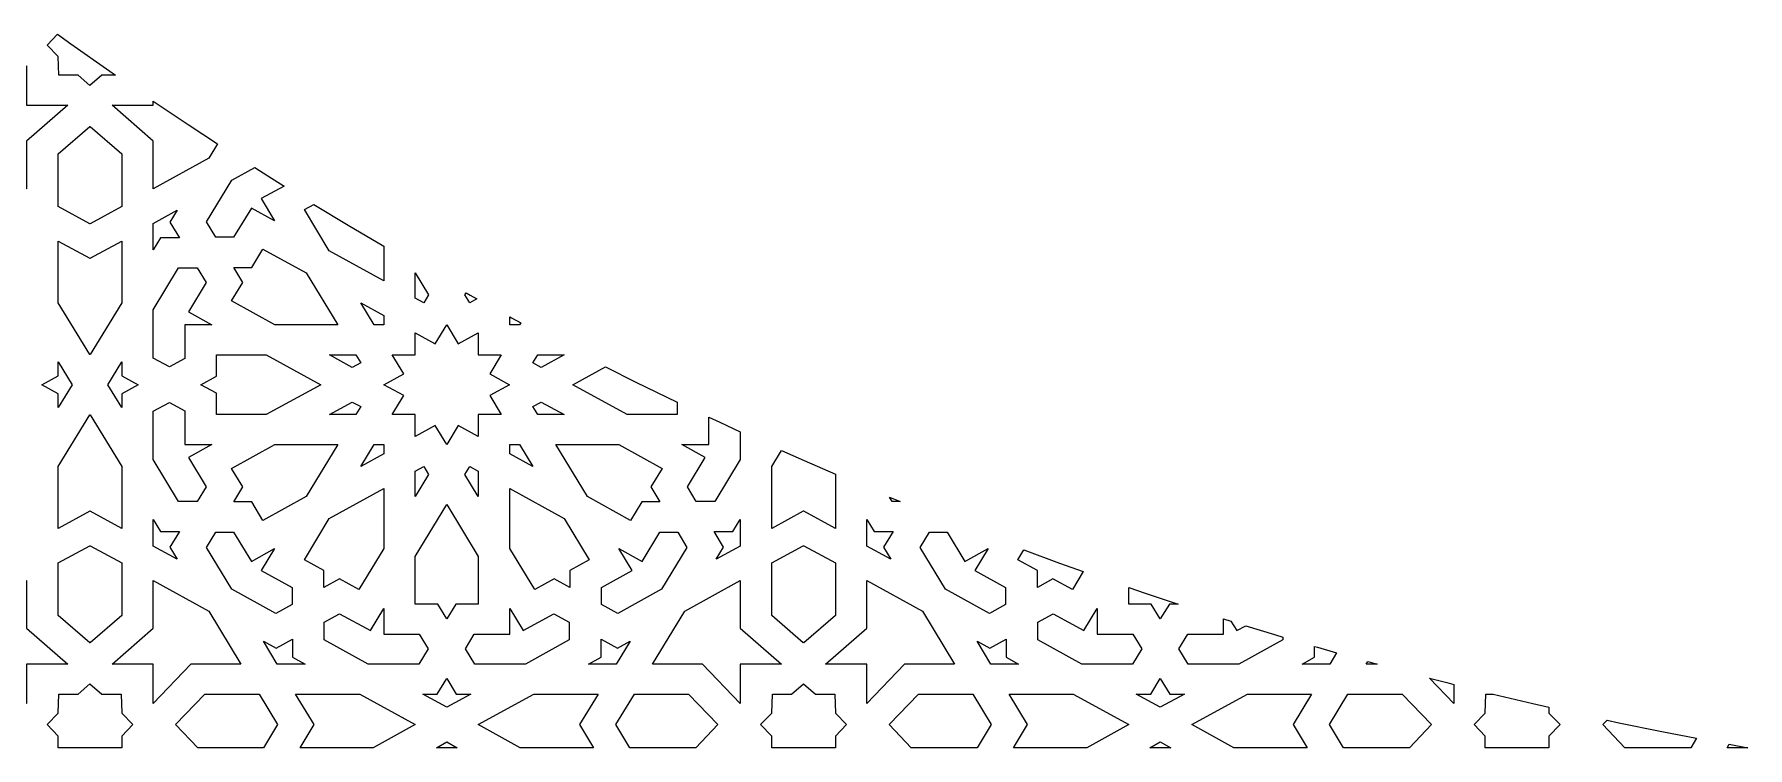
# Model space of a CAD drawing. Extents: x 441 to 956, y 0 to 515.
# Drawn here: x 692.6 to 955.7, y 0 to 109.4 of the extents above; entities that cross this region are included whole.
import ezdxf

# ---------------------------------------------------------------- set-up
doc = ezdxf.new("R2010")
doc.units = 0
doc.header["$MEASUREMENT"] = 0
doc.layers.add('LAYER_1', color=18, linetype='CONTINUOUS')

msp = doc.modelspace()

# ---------------------------------------------------------------- linework, layer by layer
at = {"layer": 'LAYER_1'}
for points in [[(698.21, 107.97), (704.17, 103.78), (705.07, 103.16), (702.98, 103.16), (701.14, 101.57), (699.31, 103.16), (696.36, 103.16), (696.26, 106.06), (694.59, 107.8), (696.16, 109.44)], [(691.42, 98.56), (697.76, 98.56), (691.42, 93.05), (691.42, 85.76), (682.89, 90.44), (677.97, 98.56), (685.64, 98.56), (691.42, 104.59)], [(716.22, 95.62), (720.74, 92.66), (719.4, 90.44), (710.87, 85.76), (710.87, 93.05), (704.53, 98.56), (710.87, 98.56), (710.87, 99.2)], [(706.02, 91.1), (706.02, 83.05), (701.19, 80.39), (701.14, 80.42), (701.1, 80.39), (696.26, 83.05), (696.26, 91.1), (701.1, 95.3), (701.14, 95.26), (701.19, 95.3)], [(728.43, 87.75), (730.97, 86.17), (727.44, 84.23), (729.5, 80.83), (725.93, 82.79), (723.2, 78.3), (720.48, 78.3), (719.05, 80.66), (722.94, 87.07), (726.45, 89)], [(713.43, 80.62), (714.88, 78.23), (711.99, 78.23), (710.87, 76.39), (710.87, 80.44), (714.55, 82.47)], [(740.78, 80.18), (746.26, 76.95), (746.26, 71.63), (737.89, 76.22), (734.06, 82.54), (735.53, 83.35)], [(706.02, 68.26), (701.19, 60.3), (701.14, 60.37), (701.1, 60.3), (696.26, 68.26), (696.26, 77.73), (701.1, 75.08), (701.14, 75.1), (701.19, 75.08), (706.02, 77.73)], [(734.35, 72.85), (739.18, 64.89), (729.51, 64.89), (722.87, 68.54), (724.6, 71.38), (723.22, 73.66), (725.98, 73.66), (727.7, 76.5)], [(718.99, 71.35), (716.26, 66.86), (719.83, 64.89), (715.71, 64.89), (715.71, 59.71), (713.34, 58.41), (710.87, 59.77), (710.87, 67.18), (714.76, 73.6), (717.62, 73.6)], [(753.13, 69.49), (752.39, 68.26), (751.1, 68.97), (751.1, 72.84)], [(759.55, 69.4), (760.55, 68.85), (759.47, 68.26), (758.73, 69.49), (758.89, 69.76)], [(746.26, 66.31), (746.26, 64.89), (744.77, 64.89), (742.73, 68.25)], [(765.86, 65.96), (767.28, 65.2), (767.1, 64.89), (765.61, 64.89), (765.61, 66.1)], [(757.7, 61.97), (760.76, 63.65), (760.76, 60.29), (764.3, 60.29), (762.53, 57.38), (765.59, 55.69), (762.53, 54.01), (764.3, 51.1), (760.76, 51.1), (760.76, 47.73), (757.7, 49.42), (755.93, 46.5), (754.16, 49.42), (751.1, 47.73), (751.1, 51.1), (747.56, 51.1), (749.33, 54.01), (746.27, 55.69), (749.33, 57.38), (747.56, 60.29), (751.1, 60.29), (751.1, 63.65), (754.16, 61.97), (755.93, 64.88)], [(698.39, 55.69), (696.26, 52.18), (696.26, 54.31), (693.75, 55.69), (696.26, 57.07), (696.26, 59.2)], [(706.02, 57.07), (708.53, 55.69), (706.02, 54.31), (706.02, 52.18), (703.89, 55.69), (706.02, 59.2)], [(736.58, 55.69), (728.22, 51.1), (720.55, 51.1), (720.55, 54.38), (718.16, 55.69), (720.55, 57.01), (720.55, 60.29), (728.22, 60.29)], [(742.72, 59.06), (741.43, 58.35), (737.9, 60.29), (741.97, 60.29)], [(770.44, 58.35), (769.15, 59.06), (769.89, 60.29), (773.96, 60.29)], [(784.98, 56.1), (791.31, 53.01), (791.31, 51.1), (783.65, 51.1), (775.28, 55.69), (780.29, 58.45)], [(715.71, 51.68), (715.71, 46.49), (719.83, 46.49), (716.26, 44.53), (718.99, 40.03), (717.62, 37.79), (714.76, 37.79), (710.87, 44.21), (710.87, 51.62), (713.34, 52.98)], [(742.72, 52.33), (741.97, 51.1), (737.9, 51.1), (741.43, 53.03)], [(773.96, 51.1), (769.89, 51.1), (769.15, 52.33), (770.44, 53.03)], [(706.02, 43.13), (706.02, 33.65), (701.19, 36.31), (701.14, 36.28), (701.1, 36.31), (696.26, 33.65), (696.26, 43.13), (701.1, 51.09), (701.14, 51.01), (701.19, 51.09)], [(797.84, 49.92), (801, 48.47), (801, 44.21), (797.1, 37.79), (794.24, 37.79), (792.88, 40.03), (795.6, 44.53), (792.03, 46.49), (796.16, 46.49), (796.16, 50.72)], [(734.35, 38.53), (727.7, 34.88), (725.98, 37.73), (723.22, 37.73), (724.6, 40), (722.87, 42.84), (729.51, 46.49), (739.18, 46.49)], [(746.26, 45.08), (742.73, 43.14), (744.77, 46.49), (746.26, 46.49)], [(769.13, 43.14), (765.61, 45.08), (765.61, 46.49), (767.1, 46.49)], [(788.99, 42.84), (787.26, 40), (788.65, 37.73), (785.88, 37.73), (784.16, 34.88), (777.52, 38.53), (772.69, 46.49), (782.35, 46.49)], [(810.79, 44.05), (815.6, 41.96), (815.6, 33.65), (810.77, 36.31), (810.72, 36.28), (810.67, 36.31), (805.84, 33.65), (805.84, 43.13), (807.33, 45.59)], [(753.13, 41.9), (751.1, 38.54), (751.1, 42.42), (752.39, 43.13)], [(760.76, 42.42), (760.76, 38.54), (758.73, 41.9), (759.47, 43.13)], [(746.26, 30.56), (742.42, 24.25), (739.44, 25.89), (737.04, 24.57), (737.04, 27.2), (734.06, 28.84), (737.89, 35.16), (746.26, 39.75)], [(773.97, 35.16), (777.81, 28.84), (774.82, 27.2), (774.82, 24.57), (772.43, 25.89), (769.44, 24.25), (765.61, 30.56), (765.61, 39.75)], [(760.76, 29.33), (760.76, 22.04), (757.31, 22.04), (755.93, 19.76), (754.55, 22.04), (751.1, 22.04), (751.1, 29.33), (755.93, 37.29)], [(825.54, 37.79), (824.33, 37.79), (823.94, 38.44)], [(711.99, 33.15), (714.88, 33.15), (713.43, 30.76), (714.55, 28.92), (710.87, 30.94), (710.87, 35)], [(801, 30.94), (797.31, 28.92), (798.43, 30.76), (796.98, 33.15), (799.88, 33.15), (801, 35)], [(821.56, 33.15), (824.46, 33.15), (823.01, 30.76), (824.13, 28.92), (820.44, 30.94), (820.44, 35)], [(725.93, 28.59), (729.5, 30.55), (727.44, 27.16), (732.17, 24.56), (732.17, 21.97), (729.69, 20.61), (722.94, 24.31), (719.05, 30.73), (720.48, 33.09), (723.2, 33.09)], [(792.82, 30.73), (788.92, 24.31), (782.18, 20.61), (779.7, 21.97), (779.7, 24.56), (784.42, 27.16), (782.36, 30.55), (785.93, 28.59), (788.66, 33.09), (791.39, 33.09)], [(835.51, 28.59), (839.08, 30.55), (837.02, 27.16), (841.74, 24.56), (841.74, 21.97), (839.26, 20.61), (832.51, 24.31), (828.62, 30.73), (830.05, 33.09), (832.78, 33.09)], [(706.02, 28.34), (706.02, 20.28), (701.19, 16.09), (701.14, 16.13), (701.1, 16.09), (696.26, 20.28), (696.26, 28.34), (701.1, 30.99), (701.14, 30.96), (701.19, 30.99)], [(815.6, 28.34), (815.6, 20.28), (810.77, 16.09), (810.72, 16.13), (810.67, 16.09), (805.84, 20.28), (805.84, 28.34), (810.67, 30.99), (810.72, 30.96), (810.77, 30.99)], [(850.03, 28.32), (853.68, 27.02), (852, 24.25), (849.01, 25.89), (846.62, 24.57), (846.62, 27.2), (843.63, 28.84), (844.54, 30.35)], [(691.42, 18.33), (697.76, 12.83), (691.42, 12.83), (691.42, 6.8), (685.64, 12.83), (677.97, 12.83), (682.89, 20.94), (691.42, 25.63)], [(719.4, 20.94), (724.32, 12.83), (716.65, 12.83), (710.87, 6.8), (710.87, 12.83), (704.53, 12.83), (710.87, 18.33), (710.87, 25.63)], [(801, 18.33), (807.34, 12.83), (801, 12.83), (801, 6.8), (795.21, 12.83), (787.54, 12.83), (792.47, 20.94), (801, 25.63)], [(828.97, 20.94), (833.9, 12.83), (826.23, 12.83), (820.44, 6.8), (820.44, 12.83), (814.1, 12.83), (820.44, 18.33), (820.44, 25.63)], [(863.2, 23.7), (868.23, 22.04), (866.89, 22.04), (865.5, 19.76), (864.12, 22.04), (860.67, 22.04), (860.67, 24.58)], [(746.26, 17.43), (751.71, 17.43), (753.08, 15.18), (751.64, 12.83), (743.85, 12.83), (737.11, 16.53), (737.11, 19.25), (739.47, 20.55), (744.2, 17.96), (746.26, 21.35)], [(767.67, 17.96), (772.39, 20.55), (774.75, 19.25), (774.75, 16.53), (768.01, 12.83), (760.22, 12.83), (758.79, 15.18), (760.15, 17.43), (765.61, 17.43), (765.61, 21.35)], [(855.83, 17.43), (861.29, 17.43), (862.65, 15.18), (861.22, 12.83), (853.43, 12.83), (846.68, 16.53), (846.68, 19.25), (849.04, 20.55), (853.77, 17.96), (855.83, 21.35)], [(876.35, 19.42), (877.24, 17.96), (878.63, 18.72), (883.02, 17.36), (884.33, 16.98), (884.33, 16.53), (877.58, 12.83), (869.79, 12.83), (868.36, 15.18), (869.72, 17.43), (875.18, 17.43), (875.18, 19.79)], [(732.23, 13.89), (734.17, 12.83), (729.91, 12.83), (727.78, 16.34), (729.72, 15.27), (732.23, 16.65)], [(782.14, 15.27), (784.08, 16.34), (781.95, 12.83), (777.69, 12.83), (779.63, 13.89), (779.63, 16.65)], [(841.81, 13.89), (843.75, 12.83), (839.49, 12.83), (837.36, 16.34), (839.3, 15.27), (841.81, 16.65)], [(889.63, 15.41), (892.58, 14.57), (891.52, 12.83), (887.26, 12.83), (889.2, 13.89), (889.2, 15.53)], [(898.81, 12.83), (897.11, 12.83), (897.36, 13.22)], [(757.38, 8.22), (759.62, 8.22), (755.93, 6.2), (752.24, 8.22), (754.48, 8.22), (755.93, 10.61)], [(866.96, 8.22), (869.2, 8.22), (865.5, 6.2), (861.81, 8.22), (864.05, 8.22), (865.5, 10.61)], [(909.49, 9.99), (910.57, 9.72), (910.57, 6.8), (906.84, 10.68)], [(702.98, 8.22), (705.93, 8.22), (706.02, 5.32), (707.74, 3.54), (706.02, 1.75), (706.02, 0), (696.26, 0), (696.26, 1.75), (694.55, 3.54), (696.26, 5.32), (696.36, 8.22), (699.31, 8.22), (701.14, 9.81)], [(729.96, 3.54), (727.81, 0), (717.69, 0), (714.29, 3.54), (718.79, 8.22), (727.12, 8.22)], [(751.09, 3.54), (744.65, 0), (733.4, 0), (735.55, 3.54), (732.71, 8.22), (742.56, 8.22)], [(776.31, 3.54), (778.46, 0), (767.22, 0), (760.77, 3.54), (769.3, 8.22), (779.16, 8.22)], [(797.57, 3.54), (794.18, 0), (784.05, 0), (781.9, 3.54), (784.75, 8.22), (793.07, 8.22)], [(812.55, 8.22), (815.5, 8.22), (815.6, 5.32), (817.31, 3.54), (815.6, 1.75), (815.6, 0), (805.84, 0), (805.84, 1.75), (804.12, 3.54), (805.84, 5.32), (805.93, 8.22), (808.89, 8.22), (810.72, 9.81)], [(839.53, 3.54), (837.39, 0), (827.26, 0), (823.87, 3.54), (828.36, 8.22), (836.69, 8.22)], [(860.66, 3.54), (854.22, 0), (842.98, 0), (845.12, 3.54), (842.28, 8.22), (852.13, 8.22)], [(885.89, 3.54), (888.03, 0), (876.79, 0), (870.35, 3.54), (878.88, 8.22), (888.73, 8.22)], [(907.14, 3.54), (903.75, 0), (893.62, 0), (891.48, 3.54), (894.32, 8.22), (902.65, 8.22)], [(922.72, 6.76), (925.14, 6.21), (925.17, 5.32), (926.89, 3.54), (925.17, 1.75), (925.17, 0), (915.41, 0), (915.41, 1.75), (913.7, 3.54), (915.41, 5.32), (915.51, 8.22), (916.6, 8.22)], [(935.93, 3.83), (942.53, 2.48), (947.84, 1.45), (946.96, 0), (936.83, 0), (933.44, 3.54), (934.1, 4.23)], [(757.53, 0), (754.33, 0), (755.93, 0.88)], [(867.1, 0), (863.9, 0), (865.5, 0.88)], [(955.71, 0), (952.55, 0), (952.87, 0.52)]]:
    msp.add_lwpolyline(points, close=True, dxfattribs=at)

doc.saveas('drawing.dxf')
